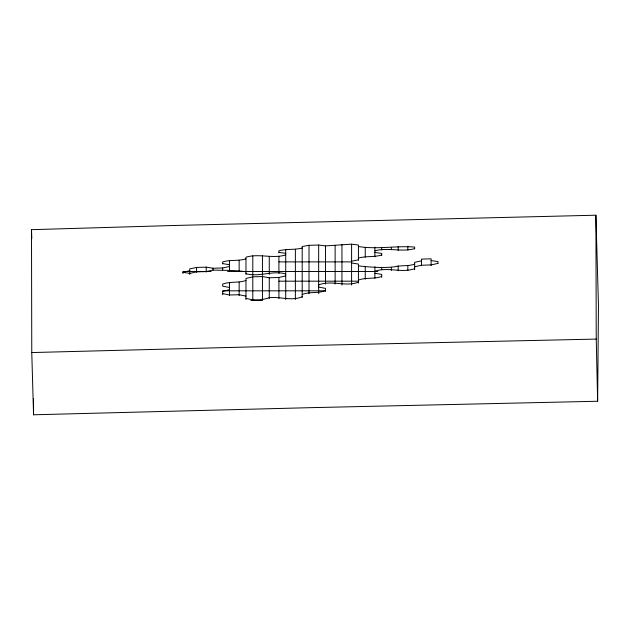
<?xml version="1.0" encoding="UTF-8"?>
<svg xmlns="http://www.w3.org/2000/svg" width="630" height="630" viewBox="0 0 630 630"><rect width="100%" height="100%" fill="white"/><g stroke="black" fill="none" stroke-linecap="round" stroke-linejoin="round"><path stroke-width="0.94" d="M597.634 401.247L598.461 305.479L595.901 215.208L174.793 225.469L31.5 229.674L31.768 352.556L33.555 414.792L309.031 407.704L597.634 401.247L596.232 339.082L595.901 215.208M302.195 296.754C291.454 301.4 280.287 296.376 269.262 297.707C261.765 300.352 253.607 300.423 245.976 298.384M302.195 294.478C309.708 291.438 317.977 293.667 325.482 290.619M222.681 291.414L229.501 289.666M318.662 284.894C331.648 279.846 345.46 287.115 358.423 282.193M358.423 280.082C365.959 277.224 374.165 279.295 381.709 276.452M245.976 280.476C238.408 283.177 230.226 281.24 222.681 284.083L222.681 286.193L229.501 287.5M245.976 299.51L245.976 278.452L252.795 276.838L262.442 276.562L269.262 277.775L278.909 277.491L285.729 275.885M374.889 271.27C387.891 266.608 401.625 273.404 414.642 268.663M358.423 265.876C370.306 267.175 382.449 268.175 394.341 266.829C400.995 265.057 408.059 266.514 414.642 264.151M414.642 266.774L421.462 265.238L431.109 264.923L437.929 263.403M184.204 271.979L182.928 272.262L189.748 273.404L196.568 271.869L206.215 271.593L213.034 270.073C224.028 270.459 235.077 270.065 245.976 271.782M184.629 271.884L189.748 270.743M189.748 274.428L189.748 268.9L196.568 267.419L206.215 267.144L213.034 268.238L222.681 267.963L229.501 266.482M421.462 260.859L414.642 262.34L414.642 269.656M351.595 261.23L358.423 259.796M245.976 258.851C238.368 261.277 230.296 259.576 222.681 261.907L222.681 263.836M358.423 258.087C366.046 255.859 374.094 257.355 381.709 255.032M245.976 274.428L245.976 257.182C259.032 253.228 272.656 258.993 285.729 254.937M374.889 250.866C387.946 247.102 401.578 252.449 414.642 248.598M358.423 246.519C377.173 249.614 395.939 245.574 414.642 247.07L414.642 249.007M302.195 248.023C294.557 250.134 286.54 248.637 278.909 250.819L278.909 252.764M302.195 297.58L302.195 246.519L309.015 245.291L318.662 245.038L325.482 245.905L351.595 244.164L358.423 245.023L358.423 260.253M31.768 352.556L296.36 345.76L596.232 339.082M278.909 261.883L351.595 261.883M211.089 271.53L182.928 271.53L182.928 273.459M227.556 271.53L377.811 271.53M278.909 281.177L358.423 281.177M325.482 290.824L222.681 290.824L222.681 294.683M250.842 300.471L262.442 300.471L262.442 276.562M374.889 252.457L381.709 253.402L381.709 255.363M278.909 252.386L285.729 253.331M431.109 260.552L437.929 261.592L437.929 263.537M222.681 263.639L229.501 264.695M351.595 262.993L358.423 264.057L358.423 283.106M245.976 273.696C259.182 277.444 272.499 270.12 285.729 273.916M374.889 273.231L381.709 274.428L381.709 277.318M318.662 287.052L325.482 288.398L325.482 291.186M222.681 293.619L229.501 294.998L239.148 294.722L245.976 296.116M31.5 229.674L31.807 238.502M33.555 414.792L33.532 398.459M431.109 265.584L431.109 258.804L421.462 259.111L421.462 265.844M407.823 246.196L407.823 250.071M407.823 265.663L407.823 270.498M398.176 246.472L398.176 250.401M398.176 265.97L398.176 270.758M391.356 247.74L391.356 249.693M391.356 267.498L391.356 270.412M381.709 248.015L381.709 249.96M381.709 267.797L381.709 269.719M374.889 247.133L374.889 256.827M374.889 266.687L374.889 278.287M365.243 247.401L365.243 257.229M365.243 266.978L365.243 279.248M351.595 244.164L351.595 285.036M341.948 244.424L341.948 285.036M335.128 245.653L335.128 284.075M325.482 245.905L325.482 284.075M318.662 245.038L318.662 293.722M309.015 245.291L309.015 293.722M295.375 249.283L295.375 299.51M285.729 249.543L285.729 299.51M278.909 256.284L278.909 273.459M278.909 277.491L278.909 298.541M269.262 256.544L269.262 274.428M269.262 277.775L269.262 298.541M262.442 255.575L262.442 275.389M252.795 255.835L252.795 271.365M252.795 271.53L252.795 275.389M252.795 276.838L252.795 300.471M239.148 260.237L239.148 271.034M239.148 282.13L239.148 295.651M229.501 260.505L229.501 271.467M229.501 282.413L229.501 295.651M222.681 267.963L222.681 269.868M213.034 268.238L213.034 270.191M206.215 267.144L206.215 272.05M196.568 267.419L196.568 272.278"/></g></svg>
